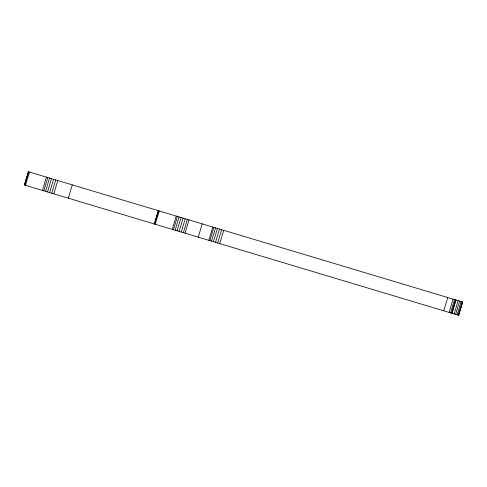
<?xml version="1.0" encoding="UTF-8"?>
<svg xmlns="http://www.w3.org/2000/svg" width="487" height="487" viewBox="0 0 487 487"><rect width="100%" height="100%" fill="white"/><g stroke="black" fill="none" stroke-linecap="round" stroke-linejoin="round"><path stroke-width="0.73" d="M24.807 184.366L28.581 171.783L24.654 185.078M25.507 185.334L29.488 172.057M42.436 190.417L46.417 177.134M43.812 190.831L47.793 177.548M45.535 191.348L49.522 178.065M47.507 191.939L51.494 178.656M49.619 192.572L53.6 179.289M51.756 193.211L55.743 179.934M53.82 193.832L57.807 180.549M68.314 198.179L72.301 184.902M154.276 223.971L158.257 210.688M154.47 224.026L158.458 210.749M155.456 221.275L156.51 217.78M156.93 216.386L157.977 212.886M155.243 224.257L159.231 210.981M172.258 229.365L176.245 216.082M173.439 229.718L177.426 216.441M175.107 230.217L179.094 216.94M177.043 230.801L181.03 217.519M179.137 231.428L183.118 218.146M181.28 232.074L185.261 218.791M183.362 232.695L187.349 219.418M185.005 233.188L188.986 219.905M198.233 237.157L202.215 223.874M208.801 240.328L212.789 227.045M209.885 240.651L213.866 227.374M211.522 241.144L215.504 227.861M213.434 241.716L217.421 228.44M215.516 242.343L219.503 229.06M217.659 242.989L221.646 229.706M219.753 243.616L223.74 230.333M443.779 310.822L447.766 297.545M449.081 312.417L453.068 299.134M450.536 312.855L454.523 299.572M451.51 313.147L455.497 299.864M451.899 313.263L455.881 299.98M451.973 313.281L455.96 300.004M454.176 313.945L458.164 300.662M455.631 314.383L459.618 301.1M457.135 314.833L461.116 301.55M458.151 315.138L462.139 301.855M458.638 315.284L462.626 302.001L28.337 171.71L24.35 184.987L458.663 315.29L462.65 302.013"/></g></svg>
